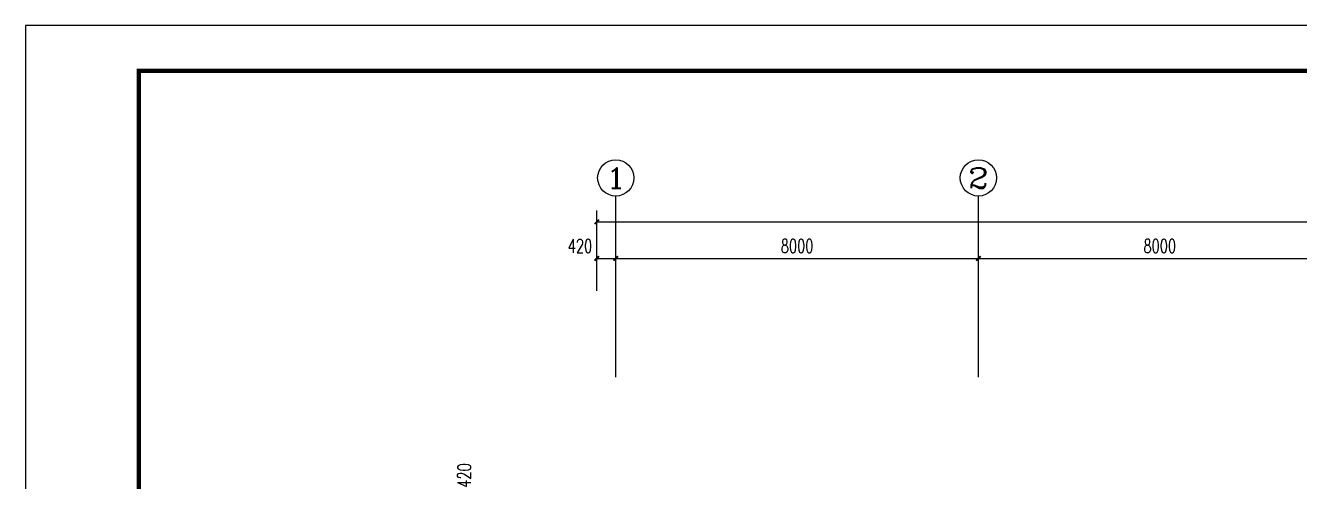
# Model space of a CAD drawing. Extents: x 2430460 to 2514560, y -608375 to -364775.
# Drawn here: x 2430460 to 2458565, y -374841 to -364775 of the extents above; entities that cross this region are included whole.
import ezdxf
from ezdxf.enums import TextEntityAlignment as Align

# ---------------------------------------------------------------- set-up
doc = ezdxf.new("R2010")
doc.units = 0
doc.header["$LTSCALE"] = 1000
doc.header["$MEASUREMENT"] = 0
for name, color, linetype in [('AXIS', 3, 'Continuous'), ('AXIS_TEXT', 7, 'Continuous'), ('PUB_DIM', 3, 'Continuous'), ('TK', 4, 'Continuous')]:
    doc.layers.add(name, color=color, linetype=linetype)
doc.styles.add('_TCH_AXIS', font='COMPLEX', dxfattribs={"bigfont": 'GBCBIG'})
doc.styles.add('_TCH_DIM_T3', font='SIMPLEX', dxfattribs={"width": 0.705882, "bigfont": 'GBCBIG'})
doc.styles.add('COMPLEX', font='COMPLEX')
doc.styles.add('HZTXT1', font='romans.shx', dxfattribs={"width": 0.7, "bigfont": 'GBHZFS.SHX'})
doc.styles.get("Standard").update_dxf_attribs({"font": 'gbenor.shx', "bigfont": 'gbcbig.shx'})
doc.dimstyles.new('_TCH_ARCH&&100', dxfattribs={"dimtxt": 297.5, "dimasz": 100, "dimexe": 250, "dimexo": 300, "dimgap": 126.25, "dimtad": 1, "dimdec": 0, "dimzin": 0, "dimdsep": 46, "dimtxsty": '_TCH_DIM_T3', "dimblk": 'ARCHTICK', "dimcen": 0.09, "dimclrt": 7, "dimazin": 2, "dimtfac": 1, "dimtdec": 0, "dimtix": 1, "dimtmove": 2, "dimatfit": 3, "dimfxl": 30, "dimtolj": 1, "dimtzin": 0, "dimarcsym": 0})

# ---------------------------------------------------------------- blocks, each defined once
blk = doc.blocks.new('_ArchTick')
at = {"color": 0, "linetype": 'ByBlock', "const_width": 0.4}
blk.add_lwpolyline([(-0.5, -0.5), (0.5, 0.5)], dxfattribs=at)
blk = doc.blocks.new('*D133')
at = {"layer": 'Defpoints', "color": 0, "transparency": 16777216}
for p in [(11621, 25057), (-45219, 24014), (11621, 24014)]:
    blk.add_point(p, dxfattribs=at)
at = {"layer": 'PUB_DIM', "color": 0, "lineweight": -2, "transparency": 16777216}
for p, q in [((-45219, 24314), (-45219, 25307)), ((11621, 24314), (11621, 25307)), ((-45219, 25057), (11621, 25057))]:
    blk.add_line(p, q, dxfattribs=at)
at = {"layer": 'PUB_DIM', "color": 0, "lineweight": -2, "transparency": 16777216, "xscale": 100, "yscale": 100, "zscale": 100, "rotation": 180}
blk.add_blockref('_ArchTick', (-45219, 25057), dxfattribs=at)
at = {"layer": 'PUB_DIM', "color": 0, "lineweight": -2, "transparency": 16777216, "xscale": 100, "yscale": 100, "zscale": 100}
blk.add_blockref('_ArchTick', (11621, 25057), dxfattribs=at)
at = {"layer": 'PUB_DIM', "color": 7, "transparency": 16777216, "insert": (-16799, 25332), "char_height": 297.5, "attachment_point": 5, "style": '_TCH_DIM_T3'}
blk.add_mtext('\\A1;56840', dxfattribs=at)
blk = doc.blocks.new('*D134')
at = {"layer": 'Defpoints', "color": 0, "transparency": 16777216}
for p in [(-44799, 24250), (-45219, 23233), (-44799, 23233)]:
    blk.add_point(p, dxfattribs=at)
at = {"layer": 'PUB_DIM', "color": 0, "lineweight": -2, "transparency": 16777216}
for p, q in [((-45219, 23533), (-45219, 24500)), ((-44799, 23533), (-44799, 24500)), ((-45219, 24250), (-44799, 24250))]:
    blk.add_line(p, q, dxfattribs=at)
at = {"layer": 'PUB_DIM', "color": 0, "lineweight": -2, "transparency": 16777216, "xscale": 100, "yscale": 100, "zscale": 100, "rotation": 180}
blk.add_blockref('_ArchTick', (-45219, 24250), dxfattribs=at)
at = {"layer": 'PUB_DIM', "color": 0, "lineweight": -2, "transparency": 16777216, "xscale": 100, "yscale": 100, "zscale": 100}
blk.add_blockref('_ArchTick', (-44799, 24250), dxfattribs=at)
at = {"layer": 'PUB_DIM', "color": 7, "transparency": 16777216, "insert": (-45589, 24525), "char_height": 297.5, "attachment_point": 5, "style": '_TCH_DIM_T3'}
blk.add_mtext('\\A1;420', dxfattribs=at)
blk = doc.blocks.new('*D135')
at = {"layer": 'Defpoints', "color": 0, "transparency": 16777216}
for p in [(-36799, 24250), (-44799, 23233), (-36799, 23233)]:
    blk.add_point(p, dxfattribs=at)
at = {"layer": 'PUB_DIM', "color": 0, "lineweight": -2, "transparency": 16777216}
for p, q in [((-44799, 23533), (-44799, 24500)), ((-36799, 23533), (-36799, 24500)), ((-44799, 24250), (-36799, 24250))]:
    blk.add_line(p, q, dxfattribs=at)
at = {"layer": 'PUB_DIM', "color": 0, "lineweight": -2, "transparency": 16777216, "xscale": 100, "yscale": 100, "zscale": 100, "rotation": 180}
blk.add_blockref('_ArchTick', (-44799, 24250), dxfattribs=at)
at = {"layer": 'PUB_DIM', "color": 0, "lineweight": -2, "transparency": 16777216, "xscale": 100, "yscale": 100, "zscale": 100}
blk.add_blockref('_ArchTick', (-36799, 24250), dxfattribs=at)
at = {"layer": 'PUB_DIM', "color": 7, "transparency": 16777216, "insert": (-40799, 24525), "char_height": 297.5, "attachment_point": 5, "style": '_TCH_DIM_T3'}
blk.add_mtext('\\A1;8000', dxfattribs=at)
blk = doc.blocks.new('*D136')
at = {"layer": 'Defpoints', "color": 0, "transparency": 16777216}
for p in [(-28799, 24250), (-36799, 23233), (-28799, 23233)]:
    blk.add_point(p, dxfattribs=at)
at = {"layer": 'PUB_DIM', "color": 0, "lineweight": -2, "transparency": 16777216}
for p, q in [((-36799, 23533), (-36799, 24500)), ((-28799, 23533), (-28799, 24500)), ((-36799, 24250), (-28799, 24250))]:
    blk.add_line(p, q, dxfattribs=at)
at = {"layer": 'PUB_DIM', "color": 0, "lineweight": -2, "transparency": 16777216, "xscale": 100, "yscale": 100, "zscale": 100, "rotation": 180}
blk.add_blockref('_ArchTick', (-36799, 24250), dxfattribs=at)
at = {"layer": 'PUB_DIM', "color": 0, "lineweight": -2, "transparency": 16777216, "xscale": 100, "yscale": 100, "zscale": 100}
blk.add_blockref('_ArchTick', (-28799, 24250), dxfattribs=at)
at = {"layer": 'PUB_DIM', "color": 7, "transparency": 16777216, "insert": (-32799, 24525), "char_height": 297.5, "attachment_point": 5, "style": '_TCH_DIM_T3'}
blk.add_mtext('\\A1;8000', dxfattribs=at)
blk = doc.blocks.new('*D154')
at = {"layer": 'Defpoints', "color": 0, "transparency": 16777216}
for p in [(-47867, 19089), (-45419, 19089), (-45419, 18669)]:
    blk.add_point(p, dxfattribs=at)
at = {"layer": 'PUB_DIM', "color": 0, "lineweight": -2, "transparency": 16777216}
for p, q in [((-45719, 19089), (-48117, 19089)), ((-47867, 18669), (-47867, 19089)), ((-45719, 18669), (-48117, 18669))]:
    blk.add_line(p, q, dxfattribs=at)
at = {"layer": 'PUB_DIM', "color": 0, "lineweight": -2, "transparency": 16777216, "xscale": 100, "yscale": 100, "zscale": 100}
for p, rotation in [((-47867, 19089), 90), ((-47867, 18669), 270)]:
    blk.add_blockref('_ArchTick', p, dxfattribs=dict(at, rotation=rotation))
at = {"layer": 'PUB_DIM', "color": 7, "transparency": 16777216, "insert": (-48142, 19459), "char_height": 297.5, "attachment_point": 5, "rotation": 90, "style": '_TCH_DIM_T3'}
blk.add_mtext('\\A1;420', dxfattribs=at)
blk = doc.blocks.new('*D244')
at = {"layer": 'Defpoints', "color": 0, "transparency": 16777216}
for p in [(11621, 25057), (-45219, 24014), (11621, 24014)]:
    blk.add_point(p, dxfattribs=at)
at = {"layer": 'PUB_DIM', "color": 0, "lineweight": -2, "transparency": 16777216}
for p, q in [((-45219, 24314), (-45219, 25307)), ((11621, 24314), (11621, 25307)), ((-45219, 25057), (11621, 25057))]:
    blk.add_line(p, q, dxfattribs=at)
at = {"layer": 'PUB_DIM', "color": 0, "lineweight": -2, "transparency": 16777216, "xscale": 100, "yscale": 100, "zscale": 100, "rotation": 180}
blk.add_blockref('_ArchTick', (-45219, 25057), dxfattribs=at)
at = {"layer": 'PUB_DIM', "color": 0, "lineweight": -2, "transparency": 16777216, "xscale": 100, "yscale": 100, "zscale": 100}
blk.add_blockref('_ArchTick', (11621, 25057), dxfattribs=at)
at = {"layer": 'PUB_DIM', "color": 7, "transparency": 16777216, "insert": (-16799, 25332), "char_height": 297.5, "attachment_point": 5, "style": '_TCH_DIM_T3'}
blk.add_mtext('\\A1;56840', dxfattribs=at)
blk = doc.blocks.new('*D245')
at = {"layer": 'Defpoints', "color": 0, "transparency": 16777216}
for p in [(-44799, 24250), (-45219, 23233), (-44799, 23233)]:
    blk.add_point(p, dxfattribs=at)
at = {"layer": 'PUB_DIM', "color": 0, "lineweight": -2, "transparency": 16777216}
for p, q in [((-45219, 23533), (-45219, 24500)), ((-44799, 23533), (-44799, 24500)), ((-45219, 24250), (-44799, 24250))]:
    blk.add_line(p, q, dxfattribs=at)
at = {"layer": 'PUB_DIM', "color": 0, "lineweight": -2, "transparency": 16777216, "xscale": 100, "yscale": 100, "zscale": 100, "rotation": 180}
blk.add_blockref('_ArchTick', (-45219, 24250), dxfattribs=at)
at = {"layer": 'PUB_DIM', "color": 0, "lineweight": -2, "transparency": 16777216, "xscale": 100, "yscale": 100, "zscale": 100}
blk.add_blockref('_ArchTick', (-44799, 24250), dxfattribs=at)
at = {"layer": 'PUB_DIM', "color": 7, "transparency": 16777216, "insert": (-45589, 24525), "char_height": 297.5, "attachment_point": 5, "style": '_TCH_DIM_T3'}
blk.add_mtext('\\A1;420', dxfattribs=at)
blk = doc.blocks.new('*D246')
at = {"layer": 'Defpoints', "color": 0, "transparency": 16777216}
for p in [(-36799, 24250), (-44799, 23233), (-36799, 23233)]:
    blk.add_point(p, dxfattribs=at)
at = {"layer": 'PUB_DIM', "color": 0, "lineweight": -2, "transparency": 16777216}
for p, q in [((-44799, 23533), (-44799, 24500)), ((-36799, 23533), (-36799, 24500)), ((-44799, 24250), (-36799, 24250))]:
    blk.add_line(p, q, dxfattribs=at)
at = {"layer": 'PUB_DIM', "color": 0, "lineweight": -2, "transparency": 16777216, "xscale": 100, "yscale": 100, "zscale": 100, "rotation": 180}
blk.add_blockref('_ArchTick', (-44799, 24250), dxfattribs=at)
at = {"layer": 'PUB_DIM', "color": 0, "lineweight": -2, "transparency": 16777216, "xscale": 100, "yscale": 100, "zscale": 100}
blk.add_blockref('_ArchTick', (-36799, 24250), dxfattribs=at)
at = {"layer": 'PUB_DIM', "color": 7, "transparency": 16777216, "insert": (-40799, 24525), "char_height": 297.5, "attachment_point": 5, "style": '_TCH_DIM_T3'}
blk.add_mtext('\\A1;8000', dxfattribs=at)
blk = doc.blocks.new('*D247')
at = {"layer": 'Defpoints', "color": 0, "transparency": 16777216}
for p in [(-28799, 24250), (-36799, 23233), (-28799, 23233)]:
    blk.add_point(p, dxfattribs=at)
at = {"layer": 'PUB_DIM', "color": 0, "lineweight": -2, "transparency": 16777216}
for p, q in [((-36799, 23533), (-36799, 24500)), ((-28799, 23533), (-28799, 24500)), ((-36799, 24250), (-28799, 24250))]:
    blk.add_line(p, q, dxfattribs=at)
at = {"layer": 'PUB_DIM', "color": 0, "lineweight": -2, "transparency": 16777216, "xscale": 100, "yscale": 100, "zscale": 100, "rotation": 180}
blk.add_blockref('_ArchTick', (-36799, 24250), dxfattribs=at)
at = {"layer": 'PUB_DIM', "color": 0, "lineweight": -2, "transparency": 16777216, "xscale": 100, "yscale": 100, "zscale": 100}
blk.add_blockref('_ArchTick', (-28799, 24250), dxfattribs=at)
at = {"layer": 'PUB_DIM', "color": 7, "transparency": 16777216, "insert": (-32799, 24525), "char_height": 297.5, "attachment_point": 5, "style": '_TCH_DIM_T3'}
blk.add_mtext('\\A1;8000', dxfattribs=at)
blk = doc.blocks.new('*D265')
at = {"layer": 'Defpoints', "color": 0, "transparency": 16777216}
for p in [(-47867, 19089), (-45419, 19089), (-45419, 18669)]:
    blk.add_point(p, dxfattribs=at)
at = {"layer": 'PUB_DIM', "color": 0, "lineweight": -2, "transparency": 16777216}
for p, q in [((-45719, 19089), (-48117, 19089)), ((-47867, 18669), (-47867, 19089)), ((-45719, 18669), (-48117, 18669))]:
    blk.add_line(p, q, dxfattribs=at)
at = {"layer": 'PUB_DIM', "color": 0, "lineweight": -2, "transparency": 16777216, "xscale": 100, "yscale": 100, "zscale": 100}
for p, rotation in [((-47867, 19089), 90), ((-47867, 18669), 270)]:
    blk.add_blockref('_ArchTick', p, dxfattribs=dict(at, rotation=rotation))
at = {"layer": 'PUB_DIM', "color": 7, "transparency": 16777216, "insert": (-48142, 19459), "char_height": 297.5, "attachment_point": 5, "rotation": 90, "style": '_TCH_DIM_T3'}
blk.add_mtext('\\A1;420', dxfattribs=at)
blk = doc.blocks.new('*D355')
at = {"layer": 'Defpoints', "color": 0, "transparency": 16777216}
for p in [(11621, 25057), (-45219, 24014), (11621, 24014)]:
    blk.add_point(p, dxfattribs=at)
at = {"layer": 'PUB_DIM', "color": 0, "lineweight": -2, "transparency": 16777216}
for p, q in [((-45219, 24314), (-45219, 25307)), ((11621, 24314), (11621, 25307)), ((-45219, 25057), (11621, 25057))]:
    blk.add_line(p, q, dxfattribs=at)
at = {"layer": 'PUB_DIM', "color": 0, "lineweight": -2, "transparency": 16777216, "xscale": 100, "yscale": 100, "zscale": 100, "rotation": 180}
blk.add_blockref('_ArchTick', (-45219, 25057), dxfattribs=at)
at = {"layer": 'PUB_DIM', "color": 0, "lineweight": -2, "transparency": 16777216, "xscale": 100, "yscale": 100, "zscale": 100}
blk.add_blockref('_ArchTick', (11621, 25057), dxfattribs=at)
at = {"layer": 'PUB_DIM', "color": 7, "transparency": 16777216, "insert": (-16799, 25332), "char_height": 297.5, "attachment_point": 5, "style": '_TCH_DIM_T3'}
blk.add_mtext('\\A1;56840', dxfattribs=at)
blk = doc.blocks.new('*D356')
at = {"layer": 'Defpoints', "color": 0, "transparency": 16777216}
for p in [(-44799, 24250), (-45219, 23233), (-44799, 23233)]:
    blk.add_point(p, dxfattribs=at)
at = {"layer": 'PUB_DIM', "color": 0, "lineweight": -2, "transparency": 16777216}
for p, q in [((-45219, 23533), (-45219, 24500)), ((-44799, 23533), (-44799, 24500)), ((-45219, 24250), (-44799, 24250))]:
    blk.add_line(p, q, dxfattribs=at)
at = {"layer": 'PUB_DIM', "color": 0, "lineweight": -2, "transparency": 16777216, "xscale": 100, "yscale": 100, "zscale": 100, "rotation": 180}
blk.add_blockref('_ArchTick', (-45219, 24250), dxfattribs=at)
at = {"layer": 'PUB_DIM', "color": 0, "lineweight": -2, "transparency": 16777216, "xscale": 100, "yscale": 100, "zscale": 100}
blk.add_blockref('_ArchTick', (-44799, 24250), dxfattribs=at)
at = {"layer": 'PUB_DIM', "color": 7, "transparency": 16777216, "insert": (-45589, 24525), "char_height": 297.5, "attachment_point": 5, "style": '_TCH_DIM_T3'}
blk.add_mtext('\\A1;420', dxfattribs=at)
blk = doc.blocks.new('*D357')
at = {"layer": 'Defpoints', "color": 0, "transparency": 16777216}
for p in [(-36799, 24250), (-44799, 23233), (-36799, 23233)]:
    blk.add_point(p, dxfattribs=at)
at = {"layer": 'PUB_DIM', "color": 0, "lineweight": -2, "transparency": 16777216}
for p, q in [((-44799, 23533), (-44799, 24500)), ((-36799, 23533), (-36799, 24500)), ((-44799, 24250), (-36799, 24250))]:
    blk.add_line(p, q, dxfattribs=at)
at = {"layer": 'PUB_DIM', "color": 0, "lineweight": -2, "transparency": 16777216, "xscale": 100, "yscale": 100, "zscale": 100, "rotation": 180}
blk.add_blockref('_ArchTick', (-44799, 24250), dxfattribs=at)
at = {"layer": 'PUB_DIM', "color": 0, "lineweight": -2, "transparency": 16777216, "xscale": 100, "yscale": 100, "zscale": 100}
blk.add_blockref('_ArchTick', (-36799, 24250), dxfattribs=at)
at = {"layer": 'PUB_DIM', "color": 7, "transparency": 16777216, "insert": (-40799, 24525), "char_height": 297.5, "attachment_point": 5, "style": '_TCH_DIM_T3'}
blk.add_mtext('\\A1;8000', dxfattribs=at)
blk = doc.blocks.new('*D358')
at = {"layer": 'Defpoints', "color": 0, "transparency": 16777216}
for p in [(-28799, 24250), (-36799, 23233), (-28799, 23233)]:
    blk.add_point(p, dxfattribs=at)
at = {"layer": 'PUB_DIM', "color": 0, "lineweight": -2, "transparency": 16777216}
for p, q in [((-36799, 23533), (-36799, 24500)), ((-28799, 23533), (-28799, 24500)), ((-36799, 24250), (-28799, 24250))]:
    blk.add_line(p, q, dxfattribs=at)
at = {"layer": 'PUB_DIM', "color": 0, "lineweight": -2, "transparency": 16777216, "xscale": 100, "yscale": 100, "zscale": 100, "rotation": 180}
blk.add_blockref('_ArchTick', (-36799, 24250), dxfattribs=at)
at = {"layer": 'PUB_DIM', "color": 0, "lineweight": -2, "transparency": 16777216, "xscale": 100, "yscale": 100, "zscale": 100}
blk.add_blockref('_ArchTick', (-28799, 24250), dxfattribs=at)
at = {"layer": 'PUB_DIM', "color": 7, "transparency": 16777216, "insert": (-32799, 24525), "char_height": 297.5, "attachment_point": 5, "style": '_TCH_DIM_T3'}
blk.add_mtext('\\A1;8000', dxfattribs=at)
blk = doc.blocks.new('*D376')
at = {"layer": 'Defpoints', "color": 0, "transparency": 16777216}
for p in [(-47867, 19089), (-45419, 19089), (-45419, 18669)]:
    blk.add_point(p, dxfattribs=at)
at = {"layer": 'PUB_DIM', "color": 0, "lineweight": -2, "transparency": 16777216}
for p, q in [((-45719, 19089), (-48117, 19089)), ((-47867, 18669), (-47867, 19089)), ((-45719, 18669), (-48117, 18669))]:
    blk.add_line(p, q, dxfattribs=at)
at = {"layer": 'PUB_DIM', "color": 0, "lineweight": -2, "transparency": 16777216, "xscale": 100, "yscale": 100, "zscale": 100}
for p, rotation in [((-47867, 19089), 90), ((-47867, 18669), 270)]:
    blk.add_blockref('_ArchTick', p, dxfattribs=dict(at, rotation=rotation))
at = {"layer": 'PUB_DIM', "color": 7, "transparency": 16777216, "insert": (-48142, 19459), "char_height": 297.5, "attachment_point": 5, "rotation": 90, "style": '_TCH_DIM_T3'}
blk.add_mtext('\\A1;420', dxfattribs=at)
blk = doc.blocks.new('_AXISO')
blk.add_circle((0, 0), 0.5)
at = {"layer": 'AXIS_TEXT', "style": 'COMPLEX', "width": 1.041667}
blk.add_attdef('A', text='', height=0.56, dxfattribs=at).set_placement((-0.25, -0.28), (0.25, -0.28), align=Align.FIT)
blk = doc.blocks.new('*D392')
at = {"layer": 'Defpoints', "color": 0, "transparency": 16777216}
for p in [(11621, 25057), (-45219, 24014), (11621, 24014)]:
    blk.add_point(p, dxfattribs=at)
at = {"layer": 'PUB_DIM', "color": 0, "lineweight": -2, "transparency": 16777216}
for p, q in [((-45219, 24314), (-45219, 25307)), ((11621, 24314), (11621, 25307)), ((-45219, 25057), (11621, 25057))]:
    blk.add_line(p, q, dxfattribs=at)
at = {"layer": 'PUB_DIM', "color": 0, "lineweight": -2, "transparency": 16777216, "xscale": 100, "yscale": 100, "zscale": 100, "rotation": 180}
blk.add_blockref('_ArchTick', (-45219, 25057), dxfattribs=at)
at = {"layer": 'PUB_DIM', "color": 0, "lineweight": -2, "transparency": 16777216, "xscale": 100, "yscale": 100, "zscale": 100}
blk.add_blockref('_ArchTick', (11621, 25057), dxfattribs=at)
at = {"layer": 'PUB_DIM', "color": 7, "transparency": 16777216, "insert": (-16799, 25332), "char_height": 297.5, "attachment_point": 5, "style": '_TCH_DIM_T3'}
blk.add_mtext('\\A1;56840', dxfattribs=at)
blk = doc.blocks.new('*D393')
at = {"layer": 'Defpoints', "color": 0, "transparency": 16777216}
for p in [(-44799, 24250), (-45219, 23233), (-44799, 23233)]:
    blk.add_point(p, dxfattribs=at)
at = {"layer": 'PUB_DIM', "color": 0, "lineweight": -2, "transparency": 16777216}
for p, q in [((-45219, 23533), (-45219, 24500)), ((-44799, 23533), (-44799, 24500)), ((-45219, 24250), (-44799, 24250))]:
    blk.add_line(p, q, dxfattribs=at)
at = {"layer": 'PUB_DIM', "color": 0, "lineweight": -2, "transparency": 16777216, "xscale": 100, "yscale": 100, "zscale": 100, "rotation": 180}
blk.add_blockref('_ArchTick', (-45219, 24250), dxfattribs=at)
at = {"layer": 'PUB_DIM', "color": 0, "lineweight": -2, "transparency": 16777216, "xscale": 100, "yscale": 100, "zscale": 100}
blk.add_blockref('_ArchTick', (-44799, 24250), dxfattribs=at)
at = {"layer": 'PUB_DIM', "color": 7, "transparency": 16777216, "insert": (-45589, 24525), "char_height": 297.5, "attachment_point": 5, "style": '_TCH_DIM_T3'}
blk.add_mtext('\\A1;420', dxfattribs=at)
blk = doc.blocks.new('*D394')
at = {"layer": 'Defpoints', "color": 0, "transparency": 16777216}
for p in [(-36799, 24250), (-44799, 23233), (-36799, 23233)]:
    blk.add_point(p, dxfattribs=at)
at = {"layer": 'PUB_DIM', "color": 0, "lineweight": -2, "transparency": 16777216}
for p, q in [((-44799, 23533), (-44799, 24500)), ((-36799, 23533), (-36799, 24500)), ((-44799, 24250), (-36799, 24250))]:
    blk.add_line(p, q, dxfattribs=at)
at = {"layer": 'PUB_DIM', "color": 0, "lineweight": -2, "transparency": 16777216, "xscale": 100, "yscale": 100, "zscale": 100, "rotation": 180}
blk.add_blockref('_ArchTick', (-44799, 24250), dxfattribs=at)
at = {"layer": 'PUB_DIM', "color": 0, "lineweight": -2, "transparency": 16777216, "xscale": 100, "yscale": 100, "zscale": 100}
blk.add_blockref('_ArchTick', (-36799, 24250), dxfattribs=at)
at = {"layer": 'PUB_DIM', "color": 7, "transparency": 16777216, "insert": (-40799, 24525), "char_height": 297.5, "attachment_point": 5, "style": '_TCH_DIM_T3'}
blk.add_mtext('\\A1;8000', dxfattribs=at)
blk = doc.blocks.new('*D395')
at = {"layer": 'Defpoints', "color": 0, "transparency": 16777216}
for p in [(-28799, 24250), (-36799, 23233), (-28799, 23233)]:
    blk.add_point(p, dxfattribs=at)
at = {"layer": 'PUB_DIM', "color": 0, "lineweight": -2, "transparency": 16777216}
for p, q in [((-36799, 23533), (-36799, 24500)), ((-28799, 23533), (-28799, 24500)), ((-36799, 24250), (-28799, 24250))]:
    blk.add_line(p, q, dxfattribs=at)
at = {"layer": 'PUB_DIM', "color": 0, "lineweight": -2, "transparency": 16777216, "xscale": 100, "yscale": 100, "zscale": 100, "rotation": 180}
blk.add_blockref('_ArchTick', (-36799, 24250), dxfattribs=at)
at = {"layer": 'PUB_DIM', "color": 0, "lineweight": -2, "transparency": 16777216, "xscale": 100, "yscale": 100, "zscale": 100}
blk.add_blockref('_ArchTick', (-28799, 24250), dxfattribs=at)
at = {"layer": 'PUB_DIM', "color": 7, "transparency": 16777216, "insert": (-32799, 24525), "char_height": 297.5, "attachment_point": 5, "style": '_TCH_DIM_T3'}
blk.add_mtext('\\A1;8000', dxfattribs=at)
blk = doc.blocks.new('*D413')
at = {"layer": 'Defpoints', "color": 0, "transparency": 16777216}
for p in [(-47867, 19089), (-45419, 19089), (-45419, 18669)]:
    blk.add_point(p, dxfattribs=at)
at = {"layer": 'PUB_DIM', "color": 0, "lineweight": -2, "transparency": 16777216}
for p, q in [((-45719, 19089), (-48117, 19089)), ((-47867, 18669), (-47867, 19089)), ((-45719, 18669), (-48117, 18669))]:
    blk.add_line(p, q, dxfattribs=at)
at = {"layer": 'PUB_DIM', "color": 0, "lineweight": -2, "transparency": 16777216, "xscale": 100, "yscale": 100, "zscale": 100}
for p, rotation in [((-47867, 19089), 90), ((-47867, 18669), 270)]:
    blk.add_blockref('_ArchTick', p, dxfattribs=dict(at, rotation=rotation))
at = {"layer": 'PUB_DIM', "color": 7, "transparency": 16777216, "insert": (-48142, 19459), "char_height": 297.5, "attachment_point": 5, "rotation": 90, "style": '_TCH_DIM_T3'}
blk.add_mtext('\\A1;420', dxfattribs=at)
blk = doc.blocks.new('*U544')
at = {"color": 3}
blk.add_lwpolyline([(-84100, 0), (0, 0), (0, 59400), (-84100, 59400)], close=True, dxfattribs=at)
at = {"color": 3, "const_width": 100}
blk.add_lwpolyline([(-81600, 1000), (-1000, 1000), (-1000, 58400), (-81600, 58400)], close=True, dxfattribs=at)
at = {"layer": 'TK', "color": 4, "style": 'HZTXT1'}
for tag, height, width, p in [('项目负责1', 400, 0.6, (-4500, 19196)), ('项目负责2', 400, 0.6, (-4500, 18296)), ('专责', 400, 0.6, (-4500, 17396)), ('审定', 400, 0.6, (-4500, 16496)), ('审核', 400, 0.6, (-4500, 15596)), ('校对', 400, 0.6, (-4500, 14696)), ('设计', 400, 0.6, (-4500, 13796)), ('绘图', 400, 0.6, (-4500, 12896)), ('建设单位', 450, 0.6, (-4500, 11050)), ('工号', 400, 0.5, (-5501, 3507)), ('版次', 400, 0.7, (-2138, 3498)), ('阶段', 400, 0.7, (-2138, 2498)), ('比例', 400, 0.7, (-5491, 1513)), ('日期', 400, 0.7, (-2138, 1498))]:
    blk.add_attdef(tag, text='', height=height, dxfattribs=dict(at, width=width)).set_placement(p, align=Align.MIDDLE)
at = {"layer": 'TK', "color": 1, "lineweight": -3, "style": 'HZTXT1', "width": 0.6}
blk.add_attdef('工程名称', text='', height=450, dxfattribs=at).set_placement((-4500, 9050), align=Align.MIDDLE)
at = {"layer": 'TK', "color": 4, "lineweight": -3, "style": 'HZTXT1', "width": 0.6}
blk.add_attdef('子项名称', text='', height=450, dxfattribs=at).set_placement((-4500, 7050), align=Align.MIDDLE)
at = {"layer": 'TK', "color": 1, "lineweight": -3, "width": 0.6, "flags": 104}
blk.add_attdef('图名', text='', height=400, dxfattribs=at).set_placement((-4558, 4958), align=Align.MIDDLE_CENTER)
at = {"layer": 'TK', "color": 1, "style": 'HZTXT1', "width": 0.7}
blk.add_attdef('图号', text='', height=400, dxfattribs=at).set_placement((-5491, 2513), align=Align.MIDDLE)
blk = doc.blocks.new('A$C7281566F')
at = {"layer": 'AXIS'}
for p, q in [((-44799.5, 21626.7), (-44799.5, 25626.7)), ((-36799.5, 21626.7), (-36799.5, 25626.7))]:
    blk.add_line(p, q, dxfattribs=at)
ref = blk.add_blockref('_AXISO', (-44799.5, 26026.7), dxfattribs=dict(at, xscale=800, yscale=800, zscale=800))
ref.add_attrib('A', '1', dxfattribs={"layer": 'AXIS_TEXT', "height": 452.5, "style": '_TCH_AXIS', "width": 2.333333}).set_placement((-45025.7, 25800.4), (-44573.2, 25800.4), align=Align.FIT)
ref = blk.add_blockref('_AXISO', (-36799.5, 26026.7), dxfattribs=dict(at, xscale=800, yscale=800, zscale=800))
ref.add_attrib('A', '2', dxfattribs={"layer": 'AXIS_TEXT', "height": 452.5, "style": '_TCH_AXIS', "width": 1.5}).set_placement((-37025.7, 25800.4), (-36573.2, 25800.4), align=Align.FIT)
at = {"layer": 'PUB_DIM'}
for p1, p2, distance, picture, middle in [((-45219.5, 24014.1), (11620.5, 24014.1), 1042.6, '*D133', (-16799.5, 25331.7)), ((-45219.5, 24014.1), (11620.5, 24014.1), 1042.6, '*D244', (-16799.5, 25331.7)), ((-45219.5, 24014.1), (11620.5, 24014.1), 1042.6, '*D355', (-16799.5, 25331.7)), ((-45219.5, 24014.1), (11620.5, 24014.1), 1042.6, '*D392', (-16799.5, 25331.7)), ((-44799.5, 23232.8), (-36799.5, 23232.8), 1017, '*D135', (-40799.5, 24524.8)), ((-44799.5, 23232.8), (-36799.5, 23232.8), 1017, '*D246', (-40799.5, 24524.8)), ((-44799.5, 23232.8), (-36799.5, 23232.8), 1017, '*D357', (-40799.5, 24524.8)), ((-44799.5, 23232.8), (-36799.5, 23232.8), 1017, '*D394', (-40799.5, 24524.8)), ((-36799.5, 23232.8), (-28799.5, 23232.8), 1017, '*D136', (-32799.5, 24524.8)), ((-36799.5, 23232.8), (-28799.5, 23232.8), 1017, '*D247', (-32799.5, 24524.8)), ((-36799.5, 23232.8), (-28799.5, 23232.8), 1017, '*D358', (-32799.5, 24524.8)), ((-36799.5, 23232.8), (-28799.5, 23232.8), 1017, '*D395', (-32799.5, 24524.8))]:
    dim = blk.add_aligned_dim(p1=p1, p2=p2, distance=distance, dimstyle='_TCH_ARCH&&100', dxfattribs=at)
    dim.commit()
    dim.dimension.update_dxf_attribs({"geometry": picture, "text_midpoint": middle})
for base, p1, p2, angle, picture, middle in [((-44799.5, 24249.8), (-45219.5, 23232.8), (-44799.5, 23232.8), 0, '*D134', (-45589.5, 24524.8)), ((-44799.5, 24249.8), (-45219.5, 23232.8), (-44799.5, 23232.8), 0, '*D245', (-45589.5, 24524.8)), ((-44799.5, 24249.8), (-45219.5, 23232.8), (-44799.5, 23232.8), 0, '*D356', (-45589.5, 24524.8)), ((-44799.5, 24249.8), (-45219.5, 23232.8), (-44799.5, 23232.8), 0, '*D393', (-45589.5, 24524.8)), ((-47866.9, 19089.4), (-45419.5, 18669.4), (-45419.5, 19089.4), 90, '*D154', (-48141.9, 19459.4)), ((-47866.9, 19089.4), (-45419.5, 18669.4), (-45419.5, 19089.4), 90, '*D265', (-48141.9, 19459.4)), ((-47866.9, 19089.4), (-45419.5, 18669.4), (-45419.5, 19089.4), 90, '*D376', (-48141.9, 19459.4)), ((-47866.9, 19089.4), (-45419.5, 18669.4), (-45419.5, 19089.4), 90, '*D413', (-48141.9, 19459.4))]:
    dim = blk.add_linear_dim(base=base, p1=p1, p2=p2, angle=angle, dimstyle='_TCH_ARCH&&100', dxfattribs=at)
    dim.commit()
    dim.dimension.update_dxf_attribs({"geometry": picture, "text_midpoint": middle, "dimtype": 129})

msp = doc.modelspace()

# ---------------------------------------------------------------- block references
for name, p in [('*U544', (2514560.4, -424174.9)), ('A$C7281566F', (2488281.5, -394167.1))]:
    msp.add_blockref(name, p)

doc.saveas('drawing.dxf')
